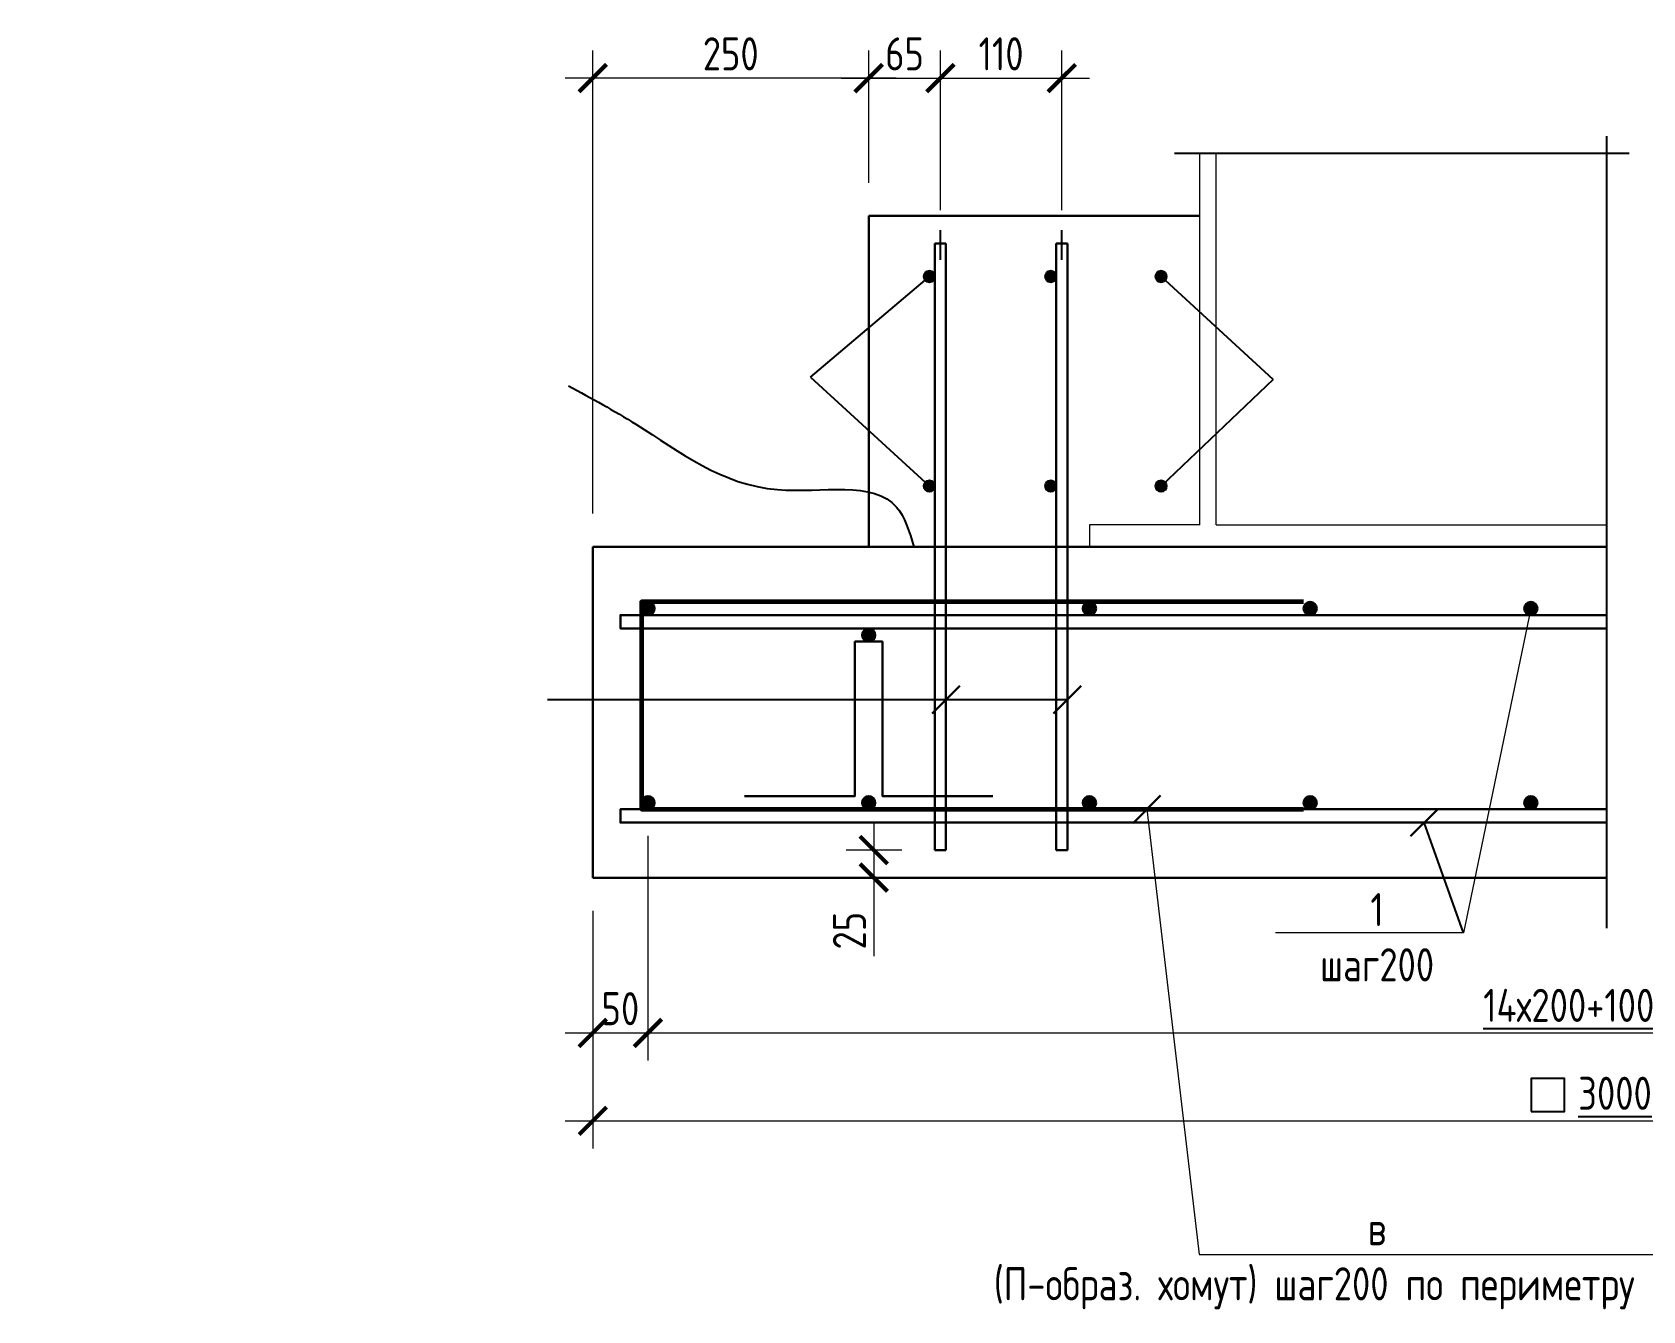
# Model space of a CAD drawing. Header units: millimetres. Extents: x 20530103 to 31271019, y 32092698 to 33532929.
# Drawn here: x 26195478 to 26210073, y 32992275 to 33003866 of the extents above; entities that cross this region are included whole.
import ezdxf
from ezdxf import colors
from ezdxf.entities.mleader import LeaderData, LeaderLine
from ezdxf.lldxf.tags import DXFTag
from ezdxf.math import Vec2, Vec3

# ---------------------------------------------------------------- set-up
doc = ezdxf.new("R2010")
doc.units = ezdxf.units.MM
doc.styles.add('GOST 2.304', font='GOST.TTF')
tags = doc.linetypes.add('5-2', pattern=[3.5, 2.5, -1]).pattern_tags.tags
tags[6:7] = [DXFTag(74, 4), DXFTag(75, 0), DXFTag(340, '0'), DXFTag(46, 1.0), DXFTag(50, 0.0), DXFTag(44, 0.0), DXFTag(45, 0.0)]
tags[4:5] = [DXFTag(74, 4), DXFTag(75, 0), DXFTag(340, '0'), DXFTag(46, 1.0), DXFTag(50, 0.0), DXFTag(44, 0.0), DXFTag(45, 0.0)]
doc.linetypes.add('зигзаг', pattern='A,0.00254,-5.08,[131,ltypeshp.shx,S=5.08,R=0,X=-5.08,Y=0],-10.16,[131,ltypeshp.shx,S=5.08,R=180,X=5.08,Y=0],-5.08', length=20.32254)
doc.linetypes.add('Разрыв2_стар', pattern='A,60,-3,[1,ltsnew.shx,S=6,R=0,X=-3,Y=0],-3', length=66)
doc.dimstyles.new('м10', dxfattribs={"dimscale": 100, "dimtxt": 3, "dimasz": 2.5, "dimexe": 2.5, "dimexo": 3, "dimgap": 0.7, "dimtad": 1, "dimdec": 0, "dimlfac": 0.1, "dimtxsty": 'GOST 2.304', "dimblk": 'ARCHTICK', "dimcen": 2.5, "dimdle": 2.5, "dimclrd": 7, "dimclre": 7, "dimclrt": 256, "dimadec": 1, "dimazin": 0, "dimtfac": 1, "dimtdec": 0, "dimtmove": 0, "dimatfit": 3, "dimldrblk": 'NONE', "dimfxl": 1, "dimlwd": 20, "dimlwe": 20, "dimarcsym": 0})

# ---------------------------------------------------------------- blocks, each defined once
blk = doc.blocks.new('_ArchTick')
at = {"color": 0, "linetype": 'ByBlock', "const_width": 0.15}
blk.add_lwpolyline([(-0.5, -0.5), (0.5, 0.5)], dxfattribs=at)
blk = doc.blocks.new('*D324')
at = {"color": 7, "linetype": 'Continuous', "lineweight": 20, "transparency": 16777216}
for p, q in [((26201058, 32996582), (26201058, 32994544)), ((26200558, 32995902), (26200558, 32994544)), ((26200308, 32994794), (26201308, 32994794))]:
    blk.add_line(p, q, dxfattribs=at)
at = {"color": 7, "linetype": 'Continuous', "lineweight": 20, "transparency": 16777216, "xscale": 250, "yscale": 250, "zscale": 250, "rotation": 180}
blk.add_blockref('_ArchTick', (26200558, 32994794), dxfattribs=at)
at = {"color": 7, "linetype": 'Continuous', "lineweight": 20, "transparency": 16777216, "xscale": 250, "yscale": 250, "zscale": 250}
blk.add_blockref('_ArchTick', (26201058, 32994794), dxfattribs=at)
at = {"linetype": 'Continuous', "transparency": 16777216, "insert": (26200808, 32995014), "char_height": 300, "attachment_point": 5, "style": 'GOST 2.304'}
blk.add_mtext('50', dxfattribs=at)
blk = doc.blocks.new('_None')
blk = doc.blocks.new('*D325')
at = {"color": 7, "linetype": 'Continuous', "lineweight": 20, "transparency": 16777216}
for p, q in [((26203104, 32996702), (26203104, 32996202)), ((26203358, 32996452), (26202854, 32996452)), ((26203358, 32996202), (26202854, 32996202)), ((26203104, 32996202), (26203104, 32995490))]:
    blk.add_line(p, q, dxfattribs=at)
at = {"color": 7, "linetype": 'Continuous', "lineweight": 20, "transparency": 16777216, "xscale": 250, "yscale": 250, "zscale": 250}
for p, rotation in [((26203104, 32996452), 90), ((26203104, 32996202), 270)]:
    blk.add_blockref('_ArchTick', p, dxfattribs=dict(at, rotation=rotation))
at = {"linetype": 'Continuous', "transparency": 16777216, "insert": (26202884, 32995721), "char_height": 300, "attachment_point": 5, "rotation": 90, "style": 'GOST 2.304'}
blk.add_mtext('25', dxfattribs=at)
blk = doc.blocks.new('*D330')
at = {"color": 7, "linetype": 'Continuous', "lineweight": 20, "transparency": 16777216}
for p, q in [((26203058, 33002502), (26203058, 33003700)), ((26203708, 33002252), (26203708, 33003700)), ((26202808, 33003450), (26203958, 33003450))]:
    blk.add_line(p, q, dxfattribs=at)
at = {"color": 7, "linetype": 'Continuous', "lineweight": 20, "transparency": 16777216, "xscale": 250, "yscale": 250, "zscale": 250, "rotation": 180}
blk.add_blockref('_ArchTick', (26203058, 33003450), dxfattribs=at)
at = {"color": 7, "linetype": 'Continuous', "lineweight": 20, "transparency": 16777216, "xscale": 250, "yscale": 250, "zscale": 250}
blk.add_blockref('_ArchTick', (26203708, 33003450), dxfattribs=at)
at = {"linetype": 'Continuous', "transparency": 16777216, "insert": (26203383, 33003670), "char_height": 300, "attachment_point": 5, "style": 'GOST 2.304'}
blk.add_mtext('65', dxfattribs=at)
blk = doc.blocks.new('*D331')
at = {"color": 7, "linetype": 'Continuous', "lineweight": 20, "transparency": 16777216}
for p, q in [((26203708, 33002252), (26203708, 33003700)), ((26204808, 33002252), (26204808, 33003700)), ((26203458, 33003450), (26205058, 33003450))]:
    blk.add_line(p, q, dxfattribs=at)
at = {"color": 7, "linetype": 'Continuous', "lineweight": 20, "transparency": 16777216, "xscale": 250, "yscale": 250, "zscale": 250, "rotation": 180}
blk.add_blockref('_ArchTick', (26203708, 33003450), dxfattribs=at)
at = {"color": 7, "linetype": 'Continuous', "lineweight": 20, "transparency": 16777216, "xscale": 250, "yscale": 250, "zscale": 250}
blk.add_blockref('_ArchTick', (26204808, 33003450), dxfattribs=at)
at = {"linetype": 'Continuous', "transparency": 16777216, "insert": (26204258, 33003670), "char_height": 300, "attachment_point": 5, "style": 'GOST 2.304'}
blk.add_mtext('110', dxfattribs=at)
blk = doc.blocks.new('*D311')
at = {"color": 7, "linetype": 'Continuous', "lineweight": 20, "transparency": 16777216}
for p, q in [((26200558, 32999502), (26200558, 33003700)), ((26203058, 33002502), (26203058, 33003700)), ((26203308, 33003450), (26200308, 33003450))]:
    blk.add_line(p, q, dxfattribs=at)
at = {"color": 7, "linetype": 'Continuous', "lineweight": 20, "transparency": 16777216, "xscale": 250, "yscale": 250, "zscale": 250, "rotation": 180}
blk.add_blockref('_ArchTick', (26200558, 33003450), dxfattribs=at)
at = {"color": 7, "linetype": 'Continuous', "lineweight": 20, "transparency": 16777216, "xscale": 250, "yscale": 250, "zscale": 250}
blk.add_blockref('_ArchTick', (26203058, 33003450), dxfattribs=at)
at = {"linetype": 'Continuous', "transparency": 16777216, "insert": (26201808, 33003670), "char_height": 300, "attachment_point": 5, "style": 'GOST 2.304'}
blk.add_mtext('250', dxfattribs=at)
blk = doc.blocks.new('*D312')
at = {"color": 7, "linetype": 'Continuous', "lineweight": 20, "transparency": 16777216}
for p, q in [((26200558, 32995902), (26200558, 32993747)), ((26219084, 32995902), (26219084, 32993747)), ((26200308, 32993997), (26219334, 32993997))]:
    blk.add_line(p, q, dxfattribs=at)
at = {"color": 7, "linetype": 'Continuous', "lineweight": 20, "transparency": 16777216, "xscale": 250, "yscale": 250, "zscale": 250, "rotation": 180}
blk.add_blockref('_ArchTick', (26200558, 32993997), dxfattribs=at)
at = {"color": 7, "linetype": 'Continuous', "lineweight": 20, "transparency": 16777216, "xscale": 250, "yscale": 250, "zscale": 250}
blk.add_blockref('_ArchTick', (26219084, 32993997), dxfattribs=at)
at = {"linetype": 'Continuous', "transparency": 16777216, "insert": (26209821, 32994247), "char_height": 300, "attachment_point": 5, "style": 'GOST 2.304'}
blk.add_mtext('{\\L3000}', dxfattribs=at)
blk = doc.blocks.new('*D316')
at = {"color": 7, "linetype": 'Continuous', "lineweight": 20, "transparency": 16777216}
for p, q in [((26201058, 32996582), (26201058, 32994544)), ((26218584, 32996582), (26218584, 32994544)), ((26200808, 32994794), (26218834, 32994794))]:
    blk.add_line(p, q, dxfattribs=at)
at = {"color": 7, "linetype": 'Continuous', "lineweight": 20, "transparency": 16777216, "xscale": 250, "yscale": 250, "zscale": 250, "rotation": 180}
blk.add_blockref('_ArchTick', (26201058, 32994794), dxfattribs=at)
at = {"color": 7, "linetype": 'Continuous', "lineweight": 20, "transparency": 16777216, "xscale": 250, "yscale": 250, "zscale": 250}
blk.add_blockref('_ArchTick', (26218584, 32994794), dxfattribs=at)
at = {"linetype": 'Continuous', "transparency": 16777216, "insert": (26209821, 32995044), "char_height": 300, "attachment_point": 5, "style": 'GOST 2.304'}
blk.add_mtext('{\\L14х200+100=2900}', dxfattribs=at)
blk = doc.blocks.new('_Dot')
at = {"color": 0, "linetype": 'ByBlock', "lineweight": -2}
blk.add_line((-0.5, 0), (-1, 0), dxfattribs=at)
at = {"color": 0, "linetype": 'ByBlock', "const_width": 0.5}
blk.add_lwpolyline([(-0.25, 0, 1), (0.25, 0, 1)], format="xyb", close=True, dxfattribs=at)

msp = doc.modelspace()

# ---------------------------------------------------------------- hatches: boundary and pattern name
at = {"linetype": 'Continuous'}
h = msp.add_hatch(color=7, dxfattribs=at)
h.dxf.hatch_style = 1
h.paths.add_polyline_path([(26203658.109, 33001651.5078, 1), (26203558.109, 33001651.5078, 1)])
h = msp.add_hatch(color=7, dxfattribs=at)
h.dxf.hatch_style = 1
h.paths.add_polyline_path([(26204658.2093, 33001651.5078, 1), (26204758.2093, 33001651.5078, 1)])
h = msp.add_hatch(color=7, dxfattribs=at)
h.dxf.hatch_style = 1
h.paths.add_polyline_path([(26205758.2093, 33001651.5078, 1), (26205658.2093, 33001651.5078, 1)])
h = msp.add_hatch(color=7, dxfattribs=at)
h.dxf.hatch_style = 1
h.paths.add_polyline_path([(26203558.109, 32999751.5078, 1), (26203658.109, 32999751.5078, 1)])
h = msp.add_hatch(color=7, dxfattribs=at)
h.dxf.hatch_style = 1
h.paths.add_polyline_path([(26204658.2093, 32999751.5078, 1), (26204758.2093, 32999751.5078, 1)])
h = msp.add_hatch(color=7, dxfattribs=at)
h.dxf.hatch_style = 1
h.paths.add_polyline_path([(26205758.2093, 32999751.5078, 1), (26205658.2093, 32999751.5078, 1)])
h = msp.add_hatch(color=7, dxfattribs=at)
h.dxf.hatch_style = 1
h.paths.add_polyline_path([(26201118.2093, 32998641.5078, 1), (26200998.2093, 32998641.5078, 1)])
h = msp.add_hatch(color=7, dxfattribs=at)
h.dxf.hatch_style = 1
h.paths.add_polyline_path([(26205118.2093, 32998641.5078, 1), (26204998.2093, 32998641.5078, 1)])
h = msp.add_hatch(color=7, dxfattribs=at)
h.dxf.hatch_style = 1
h.paths.add_polyline_path([(26207118.2093, 32998641.5078, 1), (26206998.2093, 32998641.5078, 1)])
h = msp.add_hatch(color=7, dxfattribs=at)
h.dxf.hatch_style = 1
h.paths.add_polyline_path([(26209118.2093, 32998641.5078, 1), (26208998.2093, 32998641.5078, 1)])
h = msp.add_hatch(color=7, dxfattribs=at)
h.dxf.hatch_style = 1
h.paths.add_polyline_path([(26203118.2093, 32998401.5078, 1), (26202998.2093, 32998401.5078, 1)])
h = msp.add_hatch(color=7, dxfattribs=at)
h.dxf.hatch_style = 1
h.paths.add_polyline_path([(26201118.2093, 32996881.5078, 1), (26200998.2093, 32996881.5078, 1)])
h = msp.add_hatch(color=7, dxfattribs=at)
h.dxf.hatch_style = 1
h.paths.add_polyline_path([(26203118.2093, 32996881.5078, 1), (26202998.2093, 32996881.5078, 1)])
h = msp.add_hatch(color=7, dxfattribs=at)
h.dxf.hatch_style = 1
h.paths.add_polyline_path([(26205118.2093, 32996881.5078, 1), (26204998.2093, 32996881.5078, 1)])
h = msp.add_hatch(color=7, dxfattribs=at)
h.dxf.hatch_style = 1
h.paths.add_polyline_path([(26207118.2093, 32996881.5078, 1), (26206998.2093, 32996881.5078, 1)])
h = msp.add_hatch(color=7, dxfattribs=at)
h.dxf.hatch_style = 1
h.paths.add_polyline_path([(26209118.2093, 32996881.5078, 1), (26208998.2093, 32996881.5078, 1)])

# ---------------------------------------------------------------- linework, layer by layer
at = {"color": 7, "linetype": 'Разрыв2_стар', "ltscale": 30}
for p, q in [((26209744.2093, 33002924.5078), (26209744.2093, 32995742.5078)), ((26209948.2093, 33002766.5078), (26205828.2093, 33002766.5078))]:
    msp.add_line(p, q, dxfattribs=at)
at = {"color": 7, "linetype": '5-2', "lineweight": 20, "ltscale": 100}
for p, q in [((26206058.2093, 32999401.5078), (26206058.2093, 33002766.5078)), ((26206208.2093, 32999401.5078), (26206208.2093, 33002766.5078)), ((26206058.2093, 32999401.5078), (26205058.2093, 32999401.5078)), ((26205058.2093, 32999401.5078), (26205058.2093, 32999201.5078)), ((26206208.2093, 32999401.5078), (26209744.2093, 32999401.5078))]:
    msp.add_line(p, q, dxfattribs=at)
at = {"color": 7, "linetype": 'Continuous', "lineweight": 30}
for p, q in [((26206058.2093, 33002201.5078), (26203058.2093, 33002201.5078)), ((26203058.2093, 32999201.5078), (26203058.2093, 33002201.5078)), ((26203658.109, 32996451.5078), (26203658.109, 33001951.5078)), ((26203758.109, 33001951.5078), (26203658.109, 33001951.5078)), ((26203758.109, 32996451.5078), (26203758.109, 33001951.5078)), ((26204758.2093, 32996451.5078), (26204758.2093, 33001951.5078)), ((26204858.2093, 33001951.5078), (26204758.2093, 33001951.5078)), ((26204858.2093, 32996451.5078), (26204858.2093, 33001951.5078)), ((26200558.2093, 32999201.5078), (26209744.2093, 32999201.5078)), ((26200558.2093, 32999201.5078), (26200558.2093, 32996201.5078)), ((26203633.109, 32997691.0334), (26203883.109, 32997941.0334)), ((26204733.2093, 32997691.0334), (26204983.2093, 32997941.0334)), ((26205453.5341, 32996696.5078), (26205703.5341, 32996946.5078)), ((26207967.2093, 32996576.5078), (26208217.2093, 32996826.5078)), ((26203658.109, 32996451.5078), (26203758.109, 32996451.5078)), ((26204758.2093, 32996451.5078), (26204858.2093, 32996451.5078)), ((26200558.2093, 32996201.5078), (26209744.2093, 32996201.5078))]:
    msp.add_line(p, q, dxfattribs=at)
at = {"color": 7, "linetype": 'Continuous'}
for p, q in [((26203708.109, 33001803.5078), (26203708.109, 33002071.5078)), ((26204808.2093, 33001803.5078), (26204808.2093, 33002071.5078)), ((26202530.6029, 33000740.5078), (26203608.109, 33001651.5078)), ((26206723.8156, 33000718.5078), (26205708.2093, 33001651.5078)), ((26202530.6029, 33000740.5078), (26203608.109, 32999751.5078)), ((26206723.8156, 33000718.5078), (26205708.2093, 32999751.5078)), ((26200149.0588, 32997816.0334), (26204858.2093, 32997816.0334)), ((26208449.0588, 32995702.0334), (26208092.2093, 32996701.5078))]:
    msp.add_line(p, q, dxfattribs=at)
at = {"color": 7, "linetype": 'зигзаг', "ltscale": 15}
msp.add_line((26203058.2093, 32999201.5078), (26205058.2093, 32999201.5078), dxfattribs=at)
at = {"color": 7, "linetype": 'Continuous', "lineweight": 60}
msp.add_lwpolyline([(26206998.2093, 32998701.5078), (26200998.2093, 32998701.5078), (26200998.2093, 32996821.5078), (26206998.2093, 32996821.5078)], dxfattribs=at)
at = {"color": 7, "linetype": 'Continuous', "lineweight": 30}
for points in [[(26209744.2093, 32998461.5078), (26200808.2093, 32998461.5078), (26200808.2093, 32998581.5078), (26209744.2093, 32998581.5078)], [(26204183.2093, 32996941.5078), (26203183.2093, 32996941.5078), (26203183.2093, 32998341.5078), (26202933.2093, 32998341.5078), (26202933.2093, 32996941.5078), (26201933.2093, 32996941.5078)], [(26209744.2093, 32996701.5078), (26200808.2093, 32996701.5078), (26200808.2093, 32996821.5078), (26209744.2093, 32996821.5078)]]:
    msp.add_lwpolyline(points, dxfattribs=at)
at = {"color": 7, "linetype": 'Continuous'}
msp.add_lwpolyline([(26209062.2093, 32994080.5078), (26209362.2093, 32994080.5078), (26209362.2093, 32994380.5078), (26209062.2093, 32994380.5078)], close=True, dxfattribs=at)
at = {"color": 7, "linetype": 'Continuous', "lineweight": 30}
for centre, radius in [((26203608.109, 33001651.5078), 50), ((26204708.2093, 33001651.5078), 50), ((26205708.2093, 33001651.5078), 50), ((26203608.109, 32999751.5078), 50), ((26204708.2093, 32999751.5078), 50), ((26205708.2093, 32999751.5078), 50), ((26201058.2093, 32998641.5078), 60), ((26205058.2093, 32998641.5078), 60), ((26207058.2093, 32998641.5078), 60), ((26209058.2093, 32998641.5078), 60), ((26203058.2093, 32998401.5078), 60), ((26201058.2093, 32996881.5078), 60), ((26203058.2093, 32996881.5078), 60), ((26205058.2093, 32996881.5078), 60), ((26207058.2093, 32996881.5078), 60), ((26209058.2093, 32996881.5078), 60)]:
    msp.add_circle(centre, radius, dxfattribs=at)
msp.add_arc((26205708.2093, 32999751.5078), 50, 270, 0, dxfattribs=at)
at = {"color": 7, "linetype": 'Continuous'}
msp.add_spline([(26200338.9372, 33000660.0408), (26200949.2093, 33000311.5078), (26202233.2093, 32999719.5078), (26203311.2093, 32999561.5078), (26203467.2093, 32999201.5078)], degree=3, dxfattribs=at)

# ---------------------------------------------------------------- dimensions: what is measured, and where the dimension line sits
for base, p1, p2, picture, middle in [((26200558.2093, 33003449.5078), (26203058.2093, 33002201.5078), (26200558.2093, 32999201.5078), '*D311', (26201808.2093, 33003669.5078)), ((26203708.109, 33003449.5078), (26203058.2093, 33002201.5078), (26203708.109, 33001951.5078), '*D330', (26203383.1591, 33003669.5078)), ((26201058.2093, 32994793.5078), (26200558.2093, 32996201.5078), (26201058.2093, 32996881.5078), '*D324', (26200808.2093, 32995013.5078))]:
    dim = msp.add_linear_dim(base=base, p1=p1, p2=p2, dimstyle='м10', dxfattribs=at)
    dim.commit()
    dim.dimension.update_dxf_attribs({"geometry": picture, "text_midpoint": middle})
dim = msp.add_linear_dim(base=(26204808.2093, 33003449.5078), p1=(26203708.109, 33001951.5078), p2=(26204808.2093, 33001951.5078), dimstyle='м10', override={"dimtmove": 1}, dxfattribs=at)
dim.commit()
dim.dimension.update_dxf_attribs({"geometry": '*D331', "text_midpoint": (26204258.1591, 33003669.5078)})
for base, p1, p2, text, picture, middle in [((26218584.2093, 32994793.5078), (26201058.2093, 32996881.5078), (26218584.2093, 32996881.5078), '{\\L14х200+100=2900}', '*D316', (26209821.2093, 32995043.5078)), ((26219084.2093, 32993996.5078), (26200558.2093, 32996201.5078), (26219084.2093, 32996201.5078), '{\\L3000}', '*D312', (26209821.2093, 32994246.5078))]:
    dim = msp.add_linear_dim(base=base, p1=p1, p2=p2, text=text, dimstyle='м10', dxfattribs=at)
    dim.commit()
    dim.dimension.update_dxf_attribs({"geometry": picture, "text_midpoint": middle})
dim = msp.add_linear_dim(base=(26203104.2093, 32996201.5078), p1=(26203658.109, 32996451.5078), p2=(26203658.109, 32996201.5078), angle=90, dimstyle='м10', dxfattribs=at)
dim.commit()
dim.dimension.update_dxf_attribs({"geometry": '*D325', "text_midpoint": (26202884.2093, 32995720.9007)})

# ---------------------------------------------------------------- leaders
at = {"color": 7, "linetype": 'Continuous', "lineweight": 20}
ml = msp.add_multileader_mtext('Standard', dxfattribs=at)
ml.set_content('б\\Pхомут \\Pшаг 400', color=7, style='GOST 2.304')
ml.set_leader_properties(linetype='Continuous', lineweight=20)
ml.set_arrow_properties(name='NONE')
ml.build(insert=Vec2(0, 0))
ml.multileader.update_dxf_attribs({"text_left_attachment_type": 6, "text_right_attachment_type": 6, "dogleg_length": 3, "arrow_head_size": 30, "scale": 100})
ctx = ml.context
ctx.base_point, ctx.scale, ctx.char_height, ctx.arrow_head_size, ctx.landing_gap_size, ctx.plane_origin = Vec3(26218114.2093, 33003440.5078), 100, 300, 30, 0, Vec3(26223095.975, 33003018.8326)
ctx.left_attachment, ctx.right_attachment, ctx.text_align_type = 6, 6, 1
notes = []
notes.append((ctx, [(0, (1, 1, 0), (26217976.2093, 33003440.5078), (1, 0), 138, [(0, [(26217886.1235, 33003440.5078)], 0, [])])]))
ctx.mtext.insert, ctx.mtext.width, ctx.mtext.alignment, ctx.mtext.flow_direction = Vec3(26218708.9372, 33003800.5078), 2835.083475, 2, 5
ml = msp.add_multileader_mtext('Standard', dxfattribs=at)
ml.set_content('{\\C7;б\\P(П-образ. хомут) шаг200 по периметру плиты}', color=84, style='GOST 2.304')
ml.set_leader_properties(linetype='Continuous', lineweight=20)
ml.set_arrow_properties(name='DOT')
ml.build(insert=Vec2(0, 0))
ml.multileader.update_dxf_attribs({"text_left_attachment_type": 6, "text_right_attachment_type": 6, "dogleg_length": 3, "arrow_head_size": 30, "scale": 100})
ctx = ml.context
ctx.base_point, ctx.scale, ctx.char_height, ctx.arrow_head_size, ctx.landing_gap_size, ctx.plane_origin = Vec3(26323683.0374, 32999121.7912), 100, 300, 30, 0, Vec3(26324728.0364, 32999370.9089)
ctx.left_attachment, ctx.right_attachment, ctx.text_align_type = 6, 6, 1
notes.append((ctx, [(1, (1, 1, 0), (26328009.5374, 32999121.7912), (-1, 0), 107, [(0, [(26329246.7911, 32996145.2017)], 0, [])])]))
ctx.mtext.insert, ctx.mtext.width, ctx.mtext.defined_height, ctx.mtext.alignment, ctx.mtext.flow_direction = Vec3(26325759.253, 32999506.111), 4423.082589, 2213.9, 2, 5
ml = msp.add_multileader_mtext('Standard', dxfattribs=at)
ml.set_content('{\\C7;1\\Pшаг200}', color=7, style='GOST 2.304')
ml.set_leader_properties(linetype='Continuous', lineweight=20)
ml.set_arrow_properties(name='NONE')
ml.build(insert=Vec2(0, 0))
ml.multileader.update_dxf_attribs({"text_left_attachment_type": 6, "text_right_attachment_type": 6, "dogleg_length": 3, "arrow_head_size": 30, "scale": 100})
ctx = ml.context
ctx.base_point, ctx.scale, ctx.char_height, ctx.arrow_head_size, ctx.landing_gap_size, ctx.plane_origin = Vec3(26207088.1651, 32995702.0334), 100, 300, 30, 0, Vec3(26205535.2202, 32996089.1961)
ctx.left_attachment, ctx.right_attachment, ctx.text_align_type = 6, 6, 1
notes.append((ctx, [(1, (1, 1, 0), (26208449.0588, 32995702.0334), (-1, 0), 246.3937, [(0, [(26209058.2093, 32998641.5078)], 0, [])])]))
ctx.mtext.insert, ctx.mtext.alignment, ctx.mtext.flow_direction = Vec3(26207664.9372, 32996062.0334), 2, 5
ml = msp.add_multileader_mtext('Standard', dxfattribs=at)
ml.set_content('в\\P(П-образ. хомут) шаг200 по периметру плиты', color=7, style='GOST 2.304')
ml.set_leader_properties(linetype='Continuous', lineweight=20)
ml.set_arrow_properties(name='NONE')
ml.build(insert=Vec2(0, 0))
ml.multileader.update_dxf_attribs({"text_left_attachment_type": 6, "text_right_attachment_type": 6, "dogleg_length": 3, "arrow_head_size": 30, "scale": 100})
ctx = ml.context
ctx.base_point, ctx.scale, ctx.char_height, ctx.arrow_head_size, ctx.landing_gap_size, ctx.plane_origin = Vec3(26206159.2506, 32992785.5078), 100, 300, 30, 0, Vec3(26206364.3111, 32992678.8326)
ctx.left_attachment, ctx.right_attachment, ctx.text_align_type = 6, 6, 1
notes.append((ctx, [(0, (1, 1, 0), (26206052.2506, 32992785.5078), (1, 0), 107, [(0, [(26205578.5341, 32996821.5078)], 0, [])])]))
ctx.mtext.insert, ctx.mtext.width, ctx.mtext.alignment, ctx.mtext.flow_direction = Vec3(26207664.5006, 32993169.8276), 3276.040401, 2, 5
ml = msp.add_multileader_mtext('Standard', dxfattribs=at)
ml.set_content('а\\P"лягушка"\\Pшаг не более 800х800', color=7, style='GOST 2.304')
ml.set_leader_properties(linetype='Continuous', lineweight=20)
ml.set_arrow_properties(name='NONE')
ml.build(insert=Vec2(0, 0))
ml.multileader.update_dxf_attribs({"text_left_attachment_type": 6, "text_right_attachment_type": 6, "dogleg_length": 3, "arrow_head_size": 30, "scale": 100})
ctx = ml.context
ctx.base_point, ctx.scale, ctx.char_height, ctx.arrow_head_size, ctx.landing_gap_size, ctx.plane_origin = Vec3(26345354.4289, 32994187.8538), 100, 300, 30, 0, Vec3(26323023.6805, 32998875.6221)
ctx.left_attachment, ctx.right_attachment, ctx.text_align_type = 6, 6, 1
notes.append((ctx, [(1, (1, 1, 0), (26345216.4289, 32994187.8538), (1, 0), 138, [(0, [(26342469.0132, 32996145.2017)], 0, [])])]))
ctx.mtext.insert, ctx.mtext.width, ctx.mtext.alignment, ctx.mtext.flow_direction = Vec3(26346465.6228, 32994547.8538), 2835.083475, 2, 5
ml = msp.add_multileader_mtext('Standard', dxfattribs=at)
ml.set_content('а\\P"лягушка"\\Pшаг не более 800х800', color=7, style='GOST 2.304')
ml.set_leader_properties(linetype='Continuous', lineweight=20)
ml.set_arrow_properties(name='NONE')
ml.build(insert=Vec2(0, 0))
ml.multileader.update_dxf_attribs({"text_left_attachment_type": 6, "text_right_attachment_type": 6, "dogleg_length": 3, "arrow_head_size": 30, "scale": 100})
ctx = ml.context
ctx.base_point, ctx.scale, ctx.char_height, ctx.arrow_head_size, ctx.landing_gap_size, ctx.plane_origin = Vec3(26220330.2093, 32995190.5078), 100, 300, 30, 0, Vec3(26225311.975, 32994768.8326)
ctx.left_attachment, ctx.right_attachment, ctx.text_align_type = 6, 6, 1
notes.append((ctx, [(0, (1, 1, 0), (26220192.2093, 32995190.5078), (1, 0), 138, [(0, [(26220102.1235, 32995190.5078)], 0, [])])]))
ctx.mtext.insert, ctx.mtext.width, ctx.mtext.alignment, ctx.mtext.flow_direction = Vec3(26221441.4032, 32995550.5078), 2835.083475, 2, 5
for ctx, leaders in notes:
    for number, flags, end, landing, length, lines in leaders:
        leader = LeaderData()
        leader.index, (leader.has_last_leader_line, leader.has_dogleg_vector, leader.attachment_direction) = number, flags
        leader.last_leader_point, leader.dogleg_vector, leader.dogleg_length = Vec3(end), Vec3(landing), length
        for number, points, colour, breaks in lines:
            line = LeaderLine()
            line.index, line.vertices, line.color, line.breaks = number, Vec3.list(points), colors.encode_raw_color(colour), breaks
            leader.lines.append(line)
        ctx.leaders.append(leader)

doc.saveas('drawing.dxf')
